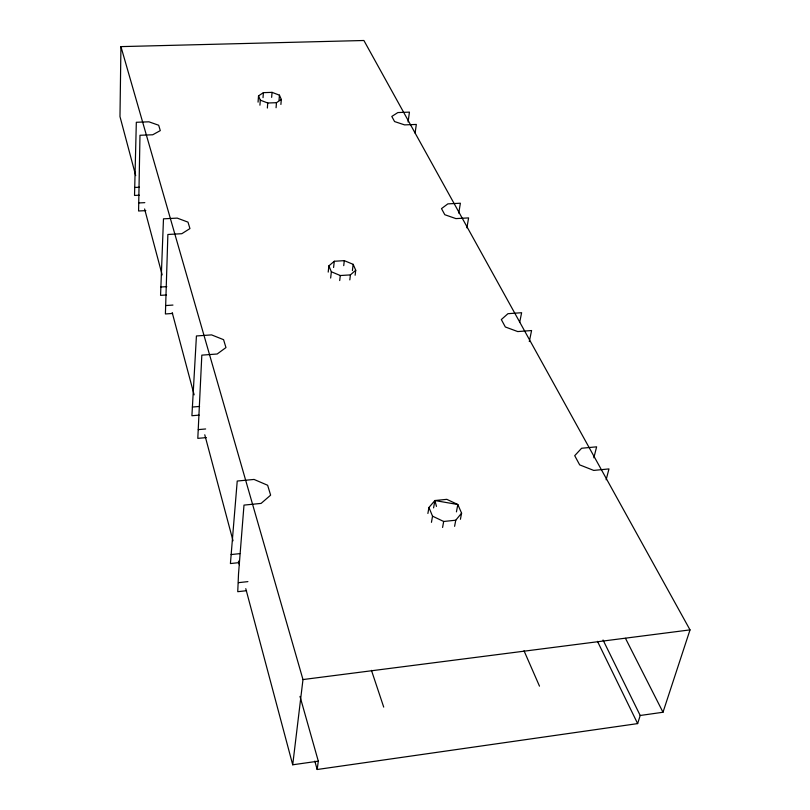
<?xml version="1.0" encoding="UTF-8"?>
<svg xmlns="http://www.w3.org/2000/svg" width="810" height="810" viewBox="0 0 810 810"><rect width="100%" height="100%" fill="white"/><g stroke="black" fill="none" stroke-linecap="round" stroke-linejoin="round"><path stroke-width="1.21" d="M246.544 590.703L237.745 591.695L238.515 574.006L243.992 505.106L261.093 503.405L270.631 495.163L267.634 485.261L254.046 479.439L237.229 481.039L230.415 563.558L239.061 562.616M314.817 761.116L317.176 769.5L637.642 723.603L640.204 715.483L662.995 712.253L690.019 629.886L363.903 40.5L120.933 46.615L119.981 116.589L135.705 175.598M145.82 210.62L138.581 210.995L139.978 135.27L152.726 134.774L160.289 130.602L158.669 125.246L148.918 121.814L136.323 122.28L134.531 195.443L139.29 195.21M172.621 313.46L165.402 313.956L167.873 234.475L181.815 233.705L189.945 228.572L187.991 222.132L177.228 218.113L163.478 218.832L160.562 295.356L166.485 294.972M206.347 437.613L197.802 438.362L201.822 355.144L217.171 354L225.96 347.571L223.57 339.673L211.552 334.884L196.425 335.968L191.909 415.733L199.118 415.125M258.066 102.141L258.522 95.864L263.392 92.654L272.038 92.36L279.44 95.165L281.303 99.438L280.898 104.46M259.929 105.189L260.293 100.156L258.522 95.864M263.027 97.656L263.392 92.654M267.361 108.044L267.745 103.002L260.293 100.156M271.654 97.362L272.038 92.36M276.068 107.73L276.473 102.698L281.303 99.438M279.035 100.167L279.44 95.165M328.212 272.099L328.89 265.842L334.277 261.266L344.301 260.648L353.17 264.343L355.732 270.236L355.124 275.238M330.652 278.043L331.351 271.765L328.89 265.842M333.588 267.502L334.277 261.266M339.704 280.554L340.281 275.532L331.351 271.765M343.724 265.639L344.301 260.648M349.819 279.906L350.416 274.894L355.732 270.236M299.994 696.397L318.3 761.157L292.714 764.792L302.981 679.56L120.933 46.615M352.411 270.591L353.17 264.343M317.176 769.5L318.3 761.157M408.088 121.986L409.435 112.124L397.852 112.56L391.807 116.438L394.571 121.561L404.605 124.892L416.32 124.436L415.095 133.113M458.754 213.121L460.384 203.219L447.839 203.877L441.501 208.615L444.801 214.721L455.898 218.599L468.595 217.9L466.904 227.863M427.893 513.469L428.935 507.485L434.879 500.539L446.796 499.335L457.822 504.519L461.589 513.145L460.414 519.281M433.583 507.89L434.879 500.539L457.822 504.519L456.435 511.869M431.446 522.328L432.54 516.173L428.935 507.485M442.584 527.452L443.677 521.478L455.757 520.212L461.589 513.145M454.602 526.328L455.757 520.212M519.655 322.461L521.62 312.711L507.951 313.693L501.329 319.555L505.329 326.977L517.732 331.574L531.583 330.541L529.294 341.567M593.851 457.802L596.626 446.826L581.6 448.254L574.715 455.676L579.676 464.879L593.74 470.418L608.978 468.909L606.143 479.743M302.981 679.56L690.019 629.886M238.464 582.663L247.9 581.62M231.093 554.567L239.77 553.635M198.278 429.614L205.639 428.976M192.355 407.045L199.584 406.438M165.706 305.552L172.955 305.066M340.281 275.532L350.416 274.894M160.836 287.013L166.789 286.639M138.763 202.945L144.808 202.652M134.693 187.464L139.472 187.242M267.745 103.002L276.473 102.698M432.54 516.173L443.677 521.478M625.462 638.31L662.995 712.253M603.035 640.001L640.204 715.483M597.476 641.348L637.642 723.603M524.019 650.774L539.49 686.151M371.456 670.356L383.717 707.11M434.879 500.539L436.468 506.392M144.605 208.97L162.172 274.894M172.206 312.569L194.137 394.845M204.778 434.788L233.017 540.766M238.444 561.117L239.395 564.712M245.784 588.667L292.714 764.792"/></g></svg>
